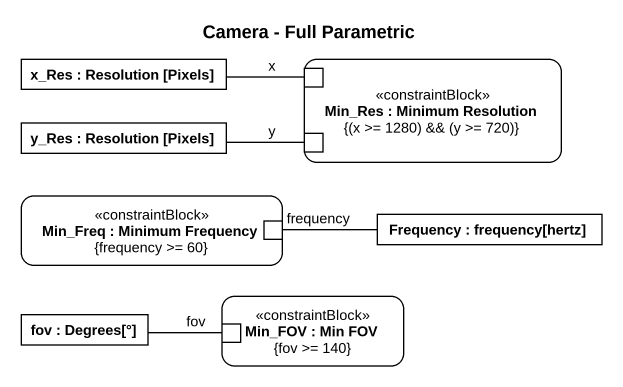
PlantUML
@startuml
title Camera - Full Parametric
rectangle "x_Res : Resolution [Pixels]" as x_Res
rectangle "Min_Res : Minimum Resolution\n{(x >= 1280) && (y >= 720)}" as Min_Res <<constraintBlock>> {
  port "x" as x_
  port y
}
rectangle "y_Res : Resolution [Pixels]" as y_Res
rectangle "Min_Freq : Minimum Frequency\n{frequency >= 60}" as Min_Freq <<constraintBlock>> {
  port frequency
}
rectangle "Frequency : frequency[hertz]" as Frequency
rectangle "Min_FOV : Min FOV\n{fov >= 140}" as Min_FOV <<constraintBlock>> {
  port "fov" as fov_2
}
rectangle "fov : Degrees[°]" as fov
x_Res -right- x_
y_Res -right- y
frequency -right- Frequency
fov -right- fov_2
@enduml
